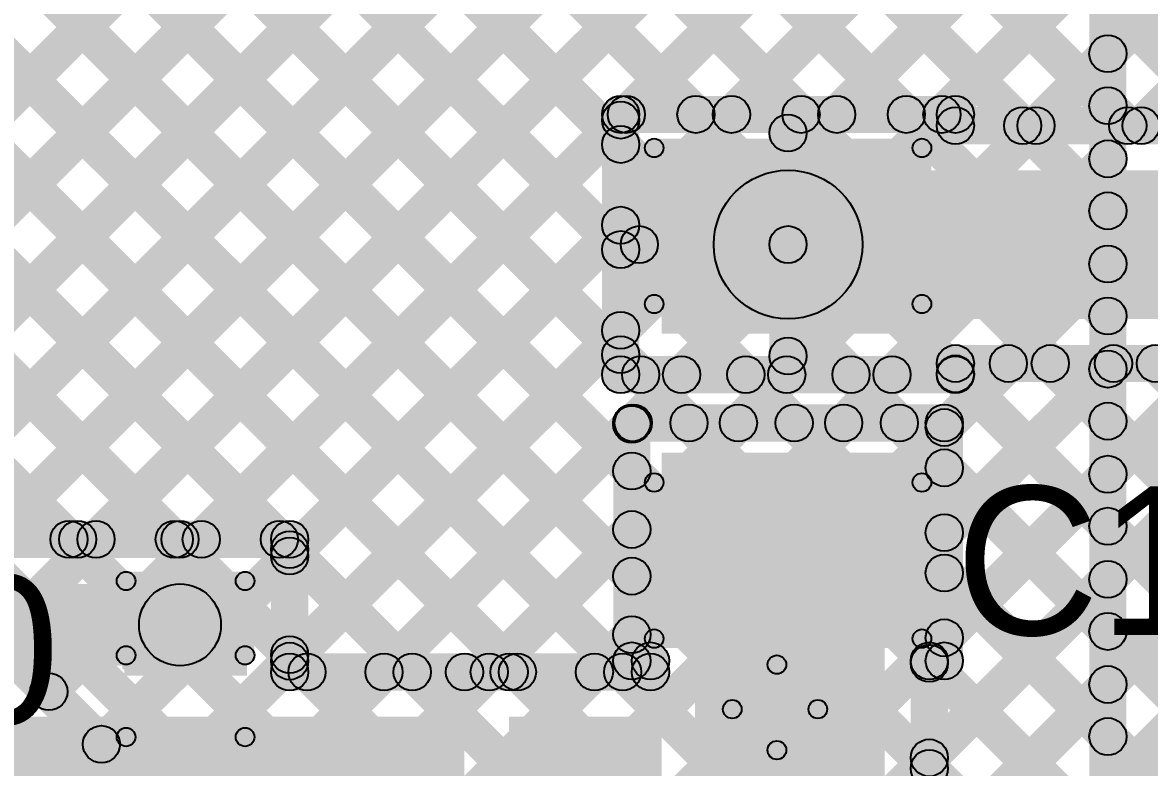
# Model space of a CAD drawing. Header units: millimetres. Extents: x -0.08 to 5.25, y -0.08 to 2.73.
# Drawn here: x 3.6492 to 3.9522, y 1.8856 to 2.086 of the extents above; entities that cross this region are included whole.
import ezdxf

# ---------------------------------------------------------------- set-up
doc = ezdxf.new("R2010")
doc.units = ezdxf.units.MM
doc.header["$MEASUREMENT"] = 0
for name, color, linetype in [('BottomLayer', 5, 'Continuous'), ('TopLayer', 1, 'Continuous'), ('TopOverlay', 2, 'Continuous'), ('TopPaste', 8, 'Continuous'), ('TopSolder', 216, 'Continuous')]:
    doc.layers.add(name, color=color, linetype=linetype)

# ---------------------------------------------------------------- blocks, each defined once
blk = doc.blocks.new('TCP1A105M8R_96')
at = {"layer": 'TopLayer'}
for points in [[(-0.06, 0.03), (-0.02, 0.03), (-0.02, -0.03), (-0.06, -0.03)], [(0.02, 0.03), (0.06, 0.03), (0.06, -0.03), (0.02, -0.03)]]:
    blk.add_hatch(color=1, dxfattribs=at).paths.add_polyline_path(points)
at = {"layer": 'TopOverlay'}
h = blk.add_hatch(color=2, dxfattribs=at)
edge = h.paths.add_edge_path()
edge.add_arc((-0.066, 0.036), 0.0025, 0, 360)
h = blk.add_hatch(color=2, dxfattribs=at)
edge = h.paths.add_edge_path()
edge.add_arc((-0.066, 0.036), 0.0025, 0, 360)
for points in [[(-0.066, 0.0335), (-0.066, 0.0385), (-0.024, 0.0385), (-0.024, 0.0335)], [(0.024, 0.0335), (0.024, 0.0385), (0.066, 0.0385), (0.066, 0.0335)], [(-0.0685, 0.036), (-0.0635, 0.036), (-0.0635, -0.036), (-0.0685, -0.036)], [(0.0635, 0.036), (0.0685, 0.036), (0.0685, -0.036), (0.0635, -0.036)], [(-0.0875, 0.015), (-0.0825, 0.015), (-0.0825, -0.008), (-0.0875, -0.008)], [(-0.096, 0.0005), (-0.096, 0.0055), (-0.073, 0.0055), (-0.073, 0.0005)], [(-0.066, -0.0385), (-0.066, -0.0335), (-0.024, -0.0335), (-0.024, -0.0385)], [(0.024, -0.0385), (0.024, -0.0335), (0.066, -0.0335), (0.066, -0.0385)]]:
    blk.add_hatch(color=2, dxfattribs=at).paths.add_polyline_path(points)
h = blk.add_hatch(color=2, dxfattribs=at)
edge = h.paths.add_edge_path()
edge.add_arc((-0.024, 0.036), 0.0025, 0, 360)
h = blk.add_hatch(color=2, dxfattribs=at)
edge = h.paths.add_edge_path()
edge.add_arc((0.024, 0.036), 0.0025, 0, 360)
h = blk.add_hatch(color=2, dxfattribs=at)
edge = h.paths.add_edge_path()
edge.add_arc((0.066, 0.036), 0.0025, 0, 360)
h = blk.add_hatch(color=2, dxfattribs=at)
edge = h.paths.add_edge_path()
edge.add_arc((0.066, 0.036), 0.0025, 0, 360)
h = blk.add_hatch(color=2, dxfattribs=at)
edge = h.paths.add_edge_path()
edge.add_arc((-0.085, 0.015), 0.0025, 0, 360)
h = blk.add_hatch(color=2, dxfattribs=at)
edge = h.paths.add_edge_path()
edge.add_arc((-0.096, 0.003), 0.0025, 0, 360)
h = blk.add_hatch(color=2, dxfattribs=at)
edge = h.paths.add_edge_path()
edge.add_arc((-0.073, 0.003), 0.0025, 0, 360)
h = blk.add_hatch(color=2, dxfattribs=at)
edge = h.paths.add_edge_path()
edge.add_arc((-0.085, -0.008), 0.0025, 0, 360)
h = blk.add_hatch(color=2, dxfattribs=at)
edge = h.paths.add_edge_path()
edge.add_arc((-0.066, -0.036), 0.0025, 0, 360)
h = blk.add_hatch(color=2, dxfattribs=at)
edge = h.paths.add_edge_path()
edge.add_arc((-0.066, -0.036), 0.0025, 0, 360)
h = blk.add_hatch(color=2, dxfattribs=at)
edge = h.paths.add_edge_path()
edge.add_arc((-0.024, -0.036), 0.0025, 0, 360)
h = blk.add_hatch(color=2, dxfattribs=at)
edge = h.paths.add_edge_path()
edge.add_arc((0.024, -0.036), 0.0025, 0, 360)
h = blk.add_hatch(color=2, dxfattribs=at)
edge = h.paths.add_edge_path()
edge.add_arc((0.066, -0.036), 0.0025, 0, 360)
h = blk.add_hatch(color=2, dxfattribs=at)
edge = h.paths.add_edge_path()
edge.add_arc((0.066, -0.036), 0.0025, 0, 360)
at = {"layer": 'TopPaste'}
for points in [[(-0.06, 0.03), (-0.02, 0.03), (-0.02, -0.03), (-0.06, -0.03)], [(0.02, 0.03), (0.06, 0.03), (0.06, -0.03), (0.02, -0.03)]]:
    blk.add_hatch(color=8, dxfattribs=at).paths.add_polyline_path(points)
at = {"layer": 'TopSolder'}
for points in [[(-0.064, 0.034), (-0.016, 0.034), (-0.016, -0.034), (-0.064, -0.034)], [(0.016, 0.034), (0.064, 0.034), (0.064, -0.034), (0.016, -0.034)]]:
    blk.add_hatch(color=216, dxfattribs=at).paths.add_polyline_path(points)
at = {"layer": 'TopOverlay'}
for centre in [(-0.066, 0.036), (-0.066, 0.036), (-0.024, 0.036), (0.024, 0.036), (0.066, 0.036), (0.066, 0.036), (-0.085, 0.015), (-0.096, 0.003), (-0.073, 0.003), (-0.085, -0.008), (-0.066, -0.036), (-0.066, -0.036), (-0.024, -0.036), (0.024, -0.036), (0.066, -0.036), (0.066, -0.036)]:
    blk.add_circle(centre, 0.0025, dxfattribs=at)
blk = doc.blocks.new('TCTU1D334M8R_97')
at = {"layer": 'TopLayer'}
for points in [[(-0.0275, -0.0125), (-0.0275, 0.0125), (-0.0095, 0.0125), (-0.0095, -0.0125)], [(0.0095, -0.0125), (0.0095, 0.0125), (0.0275, 0.0125), (0.0275, -0.0125)]]:
    blk.add_hatch(color=1, dxfattribs=at).paths.add_polyline_path(points)
at = {"layer": 'TopOverlay'}
h = blk.add_hatch(color=2, dxfattribs=at)
edge = h.paths.add_edge_path()
edge.add_arc((-0.031, 0.016), 0.0025, 0, 360)
h = blk.add_hatch(color=2, dxfattribs=at)
edge = h.paths.add_edge_path()
edge.add_arc((-0.031, 0.016), 0.0025, 0, 360)
for points in [[(-0.031, 0.0135), (-0.031, 0.0185), (-0.011, 0.0185), (-0.011, 0.0135)], [(0.011, 0.0135), (0.011, 0.0185), (0.031, 0.0185), (0.031, 0.0135)], [(-0.0335, 0.016), (-0.0285, 0.016), (-0.0285, -0.016), (-0.0335, -0.016)], [(0.0285, 0.016), (0.0335, 0.016), (0.0335, -0.016), (0.0285, -0.016)], [(-0.0475, 0.01), (-0.0425, 0.01), (-0.0425, -0.006), (-0.0475, -0.006)], [(-0.053, -0.0005), (-0.053, 0.0045), (-0.037, 0.0045), (-0.037, -0.0005)], [(-0.031, -0.0185), (-0.031, -0.0135), (-0.011, -0.0135), (-0.011, -0.0185)], [(0.011, -0.0185), (0.011, -0.0135), (0.031, -0.0135), (0.031, -0.0185)]]:
    blk.add_hatch(color=2, dxfattribs=at).paths.add_polyline_path(points)
h = blk.add_hatch(color=2, dxfattribs=at)
edge = h.paths.add_edge_path()
edge.add_arc((-0.011, 0.016), 0.0025, 0, 360)
h = blk.add_hatch(color=2, dxfattribs=at)
edge = h.paths.add_edge_path()
edge.add_arc((0.011, 0.016), 0.0025, 0, 360)
h = blk.add_hatch(color=2, dxfattribs=at)
edge = h.paths.add_edge_path()
edge.add_arc((0.031, 0.016), 0.0025, 0, 360)
h = blk.add_hatch(color=2, dxfattribs=at)
edge = h.paths.add_edge_path()
edge.add_arc((0.031, 0.016), 0.0025, 0, 360)
h = blk.add_hatch(color=2, dxfattribs=at)
edge = h.paths.add_edge_path()
edge.add_arc((-0.045, 0.01), 0.0025, 0, 360)
h = blk.add_hatch(color=2, dxfattribs=at)
edge = h.paths.add_edge_path()
edge.add_arc((-0.053, 0.002), 0.0025, 0, 360)
h = blk.add_hatch(color=2, dxfattribs=at)
edge = h.paths.add_edge_path()
edge.add_arc((-0.037, 0.002), 0.0025, 0, 360)
h = blk.add_hatch(color=2, dxfattribs=at)
edge = h.paths.add_edge_path()
edge.add_arc((-0.045, -0.006), 0.0025, 0, 360)
h = blk.add_hatch(color=2, dxfattribs=at)
edge = h.paths.add_edge_path()
edge.add_arc((-0.031, -0.016), 0.0025, 0, 360)
h = blk.add_hatch(color=2, dxfattribs=at)
edge = h.paths.add_edge_path()
edge.add_arc((-0.031, -0.016), 0.0025, 0, 360)
h = blk.add_hatch(color=2, dxfattribs=at)
edge = h.paths.add_edge_path()
edge.add_arc((-0.011, -0.016), 0.0025, 0, 360)
h = blk.add_hatch(color=2, dxfattribs=at)
edge = h.paths.add_edge_path()
edge.add_arc((0.011, -0.016), 0.0025, 0, 360)
h = blk.add_hatch(color=2, dxfattribs=at)
edge = h.paths.add_edge_path()
edge.add_arc((0.031, -0.016), 0.0025, 0, 360)
h = blk.add_hatch(color=2, dxfattribs=at)
edge = h.paths.add_edge_path()
edge.add_arc((0.031, -0.016), 0.0025, 0, 360)
at = {"layer": 'TopPaste'}
for points in [[(-0.0275, -0.0125), (-0.0275, 0.0125), (-0.0095, 0.0125), (-0.0095, -0.0125)], [(0.0095, -0.0125), (0.0095, 0.0125), (0.0275, 0.0125), (0.0275, -0.0125)]]:
    blk.add_hatch(color=8, dxfattribs=at).paths.add_polyline_path(points)
at = {"layer": 'TopSolder'}
for points in [[(-0.0315, -0.0165), (-0.0315, 0.0165), (-0.0055, 0.0165), (-0.0055, -0.0165)], [(0.0055, -0.0165), (0.0055, 0.0165), (0.0315, 0.0165), (0.0315, -0.0165)]]:
    blk.add_hatch(color=216, dxfattribs=at).paths.add_polyline_path(points)
at = {"layer": 'TopOverlay'}
for centre in [(-0.031, 0.016), (-0.031, 0.016), (-0.011, 0.016), (0.011, 0.016), (0.031, 0.016), (0.031, 0.016), (-0.045, 0.01), (-0.053, 0.002), (-0.037, 0.002), (-0.045, -0.006), (-0.031, -0.016), (-0.031, -0.016), (-0.011, -0.016), (0.011, -0.016), (0.031, -0.016), (0.031, -0.016)]:
    blk.add_circle(centre, 0.0025, dxfattribs=at)

msp = doc.modelspace()

# ---------------------------------------------------------------- hatches: boundary and pattern name
at = {"layer": 'BottomLayer'}
for points in [[(3.15948, 2.41384), (3.16655, 2.42091), (3.93692, 1.65054), (3.92985, 1.64346)], [(3.18776, 2.41384), (3.19483, 2.42091), (3.96521, 1.65054), (3.95814, 1.64346)], [(3.21605, 2.41384), (3.22312, 2.42091), (3.99349, 1.65054), (3.98642, 1.64346)], [(3.24433, 2.41384), (3.2514, 2.42091), (4.02178, 1.65054), (4.01471, 1.64346)], [(3.27262, 2.41384), (3.27969, 2.42091), (4.05006, 1.65054), (4.04299, 1.64346)], [(3.3009, 2.41384), (3.30797, 2.42091), (4.07835, 1.65054), (4.07127, 1.64346)], [(3.32918, 2.41384), (3.33625, 2.42091), (3.94454, 1.81263), (3.93746, 1.80556)], [(3.35747, 2.41384), (3.36454, 2.42091), (3.94454, 1.84091), (3.93746, 1.83384)], [(3.38575, 2.41384), (3.39282, 2.42091), (3.94454, 1.8692), (3.93746, 1.86213)], [(3.41404, 2.41384), (3.42111, 2.42091), (3.94454, 1.89748), (3.93746, 1.89041)], [(3.44232, 2.41384), (3.44939, 2.42091), (3.94454, 1.92577), (3.93746, 1.9187)], [(3.47061, 2.41384), (3.47768, 2.42091), (3.94454, 1.95405), (3.93746, 1.94698)], [(3.49889, 2.41384), (3.50596, 2.42091), (3.94454, 1.98234), (3.93746, 1.97526)], [(3.52717, 2.41384), (3.53424, 2.42091), (3.94454, 2.01062), (3.93746, 2.00355)], [(3.55546, 2.41384), (3.56253, 2.42091), (3.94454, 2.0389), (3.93746, 2.03183)], [(3.58374, 2.41384), (3.59081, 2.42091), (3.94454, 2.06719), (3.93746, 2.06012)], [(3.946, 1.80216), (3.936, 1.80216), (3.936, 2.39647), (3.946, 2.39647)], [(3.52805, 1.94046), (3.52097, 1.94754), (3.93746, 2.36403), (3.94454, 2.35695)], [(3.55633, 1.94046), (3.54926, 1.94754), (3.93746, 2.33574), (3.94454, 2.32867)], [(3.58461, 1.94046), (3.57754, 1.94754), (3.93746, 2.30746), (3.94454, 2.30039)], [(3.61263, 1.9402), (3.60556, 1.94727), (3.93746, 2.27917), (3.94454, 2.2721)], [(3.63149, 1.93077), (3.62442, 1.93784), (3.93746, 2.25089), (3.94454, 2.24382)], [(3.64563, 1.91663), (3.63856, 1.9237), (3.93746, 2.2226), (3.94454, 2.21553)], [(3.65977, 1.90248), (3.6527, 1.90956), (3.93746, 2.19432), (3.94454, 2.18725)], [(3.67391, 1.88834), (3.66684, 1.89541), (3.93746, 2.16604), (3.94454, 2.15896)], [(3.68805, 1.8742), (3.68098, 1.88127), (3.93746, 2.13775), (3.94454, 2.13068)], [(3.7022, 1.86006), (3.69513, 1.86713), (3.93746, 2.10947), (3.94454, 2.1024)], [(3.71634, 1.84592), (3.70927, 1.85299), (3.93746, 2.08118), (3.94454, 2.07411)], [(3.73048, 1.83177), (3.72341, 1.83884), (3.93746, 2.0529), (3.94454, 2.04583)], [(3.74462, 1.81763), (3.73755, 1.8247), (3.93746, 2.02461), (3.94454, 2.01754)], [(3.75877, 1.80349), (3.75169, 1.81056), (3.93746, 1.99633), (3.94454, 1.98926)], [(3.77291, 1.78935), (3.76584, 1.79642), (3.93746, 1.96805), (3.94454, 1.96097)], [(3.78705, 1.7752), (3.77998, 1.78228), (3.93746, 1.93976), (3.94454, 1.93269)], [(3.62412, 1.93106), (3.63119, 1.93814), (3.81693, 1.75239), (3.80986, 1.74532)], [(3.59086, 1.89786), (3.61914, 1.92614), (3.80914, 1.73614), (3.78086, 1.70786)], [(3.80119, 1.76106), (3.79412, 1.76813), (3.93746, 1.91148), (3.94454, 1.90441)]]:
    msp.add_hatch(color=5, dxfattribs=at).paths.add_polyline_path(points)
h = msp.add_hatch(color=5, dxfattribs=at)
edge = h.paths.add_edge_path()
edge.add_arc((3.941, 2.07765), 0.005, 0, 360)
h = msp.add_hatch(color=5, dxfattribs=at)
edge = h.paths.add_edge_path()
edge.add_arc((3.941, 2.06365), 0.005, 0, 360)
h = msp.add_hatch(color=5, dxfattribs=at)
edge = h.paths.add_edge_path()
edge.add_arc((3.941, 2.04936), 0.005, 0, 360)
h = msp.add_hatch(color=5, dxfattribs=at)
edge = h.paths.add_edge_path()
edge.add_arc((3.941, 2.03537), 0.005, 0, 360)
h = msp.add_hatch(color=5, dxfattribs=at)
edge = h.paths.add_edge_path()
edge.add_arc((3.941, 2.02108), 0.005, 0, 360)
h = msp.add_hatch(color=5, dxfattribs=at)
edge = h.paths.add_edge_path()
edge.add_arc((3.941, 2.00708), 0.005, 0, 360)
h = msp.add_hatch(color=5, dxfattribs=at)
edge = h.paths.add_edge_path()
edge.add_arc((3.941, 1.99279), 0.005, 0, 360)
h = msp.add_hatch(color=5, dxfattribs=at)
edge = h.paths.add_edge_path()
edge.add_arc((3.941, 1.9788), 0.005, 0, 360)
h = msp.add_hatch(color=5, dxfattribs=at)
edge = h.paths.add_edge_path()
edge.add_arc((3.941, 1.96451), 0.005, 0, 360)
h = msp.add_hatch(color=5, dxfattribs=at)
edge = h.paths.add_edge_path()
edge.add_arc((3.941, 1.95052), 0.005, 0, 360)
h = msp.add_hatch(color=5, dxfattribs=at)
edge = h.paths.add_edge_path()
edge.add_arc((3.941, 1.93623), 0.005, 0, 360)
h = msp.add_hatch(color=5, dxfattribs=at)
edge = h.paths.add_edge_path()
edge.add_arc((3.941, 1.92223), 0.005, 0, 360)
h = msp.add_hatch(color=5, dxfattribs=at)
edge = h.paths.add_edge_path()
edge.add_arc((3.941, 1.90794), 0.005, 0, 360)
h = msp.add_hatch(color=5, dxfattribs=at)
edge = h.paths.add_edge_path()
edge.add_arc((3.65624, 1.90602), 0.005, 0, 360)
h = msp.add_hatch(color=5, dxfattribs=at)
edge = h.paths.add_edge_path()
edge.add_arc((3.67038, 1.89188), 0.005, 0, 360)
h = msp.add_hatch(color=5, dxfattribs=at)
edge = h.paths.add_edge_path()
edge.add_arc((3.941, 1.89395), 0.005, 0, 360)
at = {"layer": 'TopLayer'}
for points in [[(3.13514, 2.46646), (3.14221, 2.47354), (3.66521, 1.95054), (3.65814, 1.94346)], [(3.16342, 2.46646), (3.17049, 2.47354), (3.69349, 1.95054), (3.68642, 1.94346)], [(3.19171, 2.46646), (3.19878, 2.47354), (3.72178, 1.95054), (3.71471, 1.94346)], [(3.21999, 2.46646), (3.22706, 2.47354), (3.78576, 1.91483), (3.77869, 1.90776)], [(3.24827, 2.46646), (3.25535, 2.47354), (3.81405, 1.91483), (3.80698, 1.90776)], [(3.27656, 2.46646), (3.28363, 2.47354), (3.81654, 1.94063), (3.80946, 1.93356)], [(3.30484, 2.46646), (3.31191, 2.47354), (3.81654, 1.96891), (3.80946, 1.96184)], [(3.33313, 2.46646), (3.3402, 2.47354), (3.81354, 2.0002), (3.80646, 1.99313)], [(3.36141, 2.46646), (3.36848, 2.47354), (3.81354, 2.02848), (3.80646, 2.02141)], [(3.3897, 2.46646), (3.39677, 2.47354), (3.81354, 2.05677), (3.80646, 2.0497)], [(3.41798, 2.46646), (3.42505, 2.47354), (3.83375, 2.06483), (3.82668, 2.05776)], [(3.44626, 2.46646), (3.45334, 2.47354), (3.86204, 2.06483), (3.85497, 2.05776)], [(3.47455, 2.46646), (3.48162, 2.47354), (3.89032, 2.06483), (3.88325, 2.05776)], [(3.50283, 2.46646), (3.5099, 2.47354), (3.92161, 2.06183), (3.91453, 2.05476)], [(3.53112, 2.46646), (3.53819, 2.47354), (3.94989, 2.06183), (3.94282, 2.05476)], [(3.5594, 2.46646), (3.56647, 2.47354), (3.97817, 2.06183), (3.9711, 2.05476)], [(3.58355, 1.99597), (3.57648, 2.00304), (4.04697, 2.47354), (4.05405, 2.46646)], [(3.5977, 1.98183), (3.59062, 1.9889), (4.07526, 2.47354), (4.08233, 2.46646)], [(3.61184, 1.96769), (3.60477, 1.97476), (4.10354, 2.47354), (4.11061, 2.46646)], [(3.62598, 1.95355), (3.61891, 1.96062), (4.13183, 2.47354), (4.1389, 2.46646)], [(3.64418, 1.94346), (3.63711, 1.95054), (4.16011, 2.47354), (4.16718, 2.46646)], [(3.67247, 1.94346), (3.6654, 1.95054), (4.1884, 2.47354), (4.19547, 2.46646)], [(3.81505, 2.05776), (3.80798, 2.06483), (4.21668, 2.47354), (4.22375, 2.46646)], [(3.84333, 2.05776), (3.83626, 2.06483), (4.24496, 2.47354), (4.25204, 2.46646)], [(3.87162, 2.05776), (3.86455, 2.06483), (4.27325, 2.47354), (4.28032, 2.46646)], [(3.8999, 2.05776), (3.89283, 2.06483), (4.30153, 2.47354), (4.3086, 2.46646)], [(3.92519, 2.05476), (3.91812, 2.06183), (4.32982, 2.47354), (4.33689, 2.46646)], [(3.95347, 2.05476), (3.9464, 2.06183), (4.3581, 2.47354), (4.36517, 2.46646)], [(3.81, 2.0563), (3.81, 2.0663), (3.9, 2.0663), (3.9, 2.0563)], [(3.70075, 1.94346), (3.69368, 1.95054), (3.80646, 2.06332), (3.81354, 2.05625)], [(3.815, 1.9913), (3.805, 1.9913), (3.805, 2.0613), (3.815, 2.0613)], [(3.9, 2.0533), (3.9, 2.0633), (4.2197, 2.0633), (4.2197, 2.0533)], [(3.86, 2.0263), (3.85, 2.0263), (3.85, 2.0563), (3.86, 2.0563)], [(3.855, 2.0063), (3.855, 2.0463), (4.2197, 2.0463), (4.2197, 2.0063)], [(3.72454, 1.93896), (3.71746, 1.94604), (3.80646, 2.03504), (3.81354, 2.02796)], [(3.815, 2.0213), (3.815, 2.0313), (3.855, 2.0313), (3.855, 2.0213)], [(3.86, 1.9963), (3.85, 1.9963), (3.85, 2.0263), (3.86, 2.0263)], [(3.72454, 1.91068), (3.71746, 1.91775), (3.80646, 2.00675), (3.81354, 1.99968)], [(3.80646, 1.99313), (3.81354, 2.0002), (3.8189, 1.99483), (3.81183, 1.98776)], [(3.89654, 1.82812), (3.88946, 1.83519), (4.05211, 1.99783), (4.05918, 1.99076)], [(3.89654, 1.85641), (3.88946, 1.86348), (4.02382, 1.99783), (4.03089, 1.99076)], [(3.89654, 1.88469), (3.88946, 1.89176), (3.99554, 1.99783), (4.00261, 1.99076)], [(3.90054, 1.94526), (3.89346, 1.95233), (3.93897, 1.99783), (3.94604, 1.99076)], [(3.90054, 1.91697), (3.89346, 1.92405), (3.96725, 1.99783), (3.97432, 1.99076)], [(3.90054, 1.97354), (3.89346, 1.98061), (3.91068, 1.99783), (3.91776, 1.99076)], [(3.9, 1.9893), (3.9, 1.9993), (4.20645, 1.9993), (4.20645, 1.9893)], [(3.92197, 1.99076), (3.92904, 1.99783), (4.24031, 1.68656), (4.23324, 1.67949)], [(3.95025, 1.99076), (3.95732, 1.99783), (4.25445, 1.70071), (4.24738, 1.69363)], [(3.8169, 1.97476), (3.80983, 1.98183), (3.82283, 1.99483), (3.8299, 1.98776)], [(3.81, 1.9863), (3.81, 1.9963), (3.9, 1.9963), (3.9, 1.9863)], [(3.81183, 1.98776), (3.8189, 1.99483), (3.8319, 1.98183), (3.82483, 1.97476)], [(3.84519, 1.97476), (3.83812, 1.98183), (3.85112, 1.99483), (3.85819, 1.98776)], [(3.84011, 1.98776), (3.84718, 1.99483), (3.86018, 1.98183), (3.85311, 1.97476)], [(3.87347, 1.97476), (3.8664, 1.98183), (3.8794, 1.99483), (3.88647, 1.98776)], [(3.8684, 1.98776), (3.87547, 1.99483), (3.88847, 1.98183), (3.8814, 1.97476)], [(3.89646, 1.98798), (3.90354, 1.99505), (4.21275, 1.68583), (4.20568, 1.67876)], [(3.813, 1.9733), (3.813, 1.9833), (3.897, 1.9833), (3.897, 1.9733)], [(3.7499, 1.90776), (3.74283, 1.91483), (3.80946, 1.98147), (3.81654, 1.9744)], [(3.818, 1.9143), (3.808, 1.9143), (3.808, 1.9783), (3.818, 1.9783)], [(3.902, 1.9143), (3.892, 1.9143), (3.892, 1.9783), (3.902, 1.9783)], [(3.89346, 1.9627), (3.90054, 1.96977), (4.18447, 1.68583), (4.1774, 1.67876)], [(3.83, 1.7483), (3.881, 1.7483), (3.881, 1.9653), (3.83, 1.9653)], [(3.63253, 1.942), (3.63253, 1.952), (3.664, 1.952), (3.664, 1.942)], [(3.664, 1.942), (3.664, 1.952), (3.6915, 1.952), (3.6915, 1.942)], [(3.664, 1.942), (3.664, 1.952), (3.6915, 1.952), (3.6915, 1.942)], [(3.6915, 1.942), (3.6915, 1.952), (3.721, 1.952), (3.721, 1.942)], [(3.77819, 1.90776), (3.77112, 1.91483), (3.80946, 1.95318), (3.81654, 1.94611)], [(3.71471, 1.94346), (3.72178, 1.95054), (3.72454, 1.94778), (3.71746, 1.94071)], [(3.726, 1.9113), (3.716, 1.9113), (3.716, 1.947), (3.726, 1.947)], [(3.71746, 1.94071), (3.72454, 1.94778), (3.75748, 1.91483), (3.75041, 1.90776)], [(3.89346, 1.93441), (3.90054, 1.94148), (4.15618, 1.68583), (4.14911, 1.67876)], [(3.623, 1.913), (3.623, 1.935), (3.6915, 1.935), (3.6915, 1.913)], [(3.676, 1.912), (3.709, 1.912), (3.709, 1.935), (3.676, 1.935)], [(3.80647, 1.90776), (3.7994, 1.91483), (3.80946, 1.9249), (3.81654, 1.91783)], [(3.71746, 1.91242), (3.72454, 1.91949), (3.72919, 1.91483), (3.72212, 1.90776)], [(3.813, 1.9093), (3.813, 1.9193), (3.818, 1.9193), (3.818, 1.9093)], [(3.893, 1.9093), (3.893, 1.9193), (3.897, 1.9193), (3.897, 1.9093)], [(3.721, 1.9063), (3.721, 1.9163), (3.768, 1.9163), (3.768, 1.9063)], [(3.768, 1.9063), (3.768, 1.9163), (3.78, 1.9163), (3.78, 1.9063)], [(3.768, 1.9063), (3.768, 1.9163), (3.78, 1.9163), (3.78, 1.9063)], [(3.78, 1.9063), (3.78, 1.9163), (3.818, 1.9163), (3.818, 1.9063)], [(3.88946, 1.91013), (3.89654, 1.9172), (3.9839, 1.82983), (3.97683, 1.82276)], [(3.898, 1.8263), (3.888, 1.8263), (3.888, 1.9143), (3.898, 1.9143)], [(3.593, 1.8213), (3.768, 1.8213), (3.768, 1.8993), (3.593, 1.8993)], [(3.78, 1.7483), (3.821, 1.7483), (3.821, 1.8993), (3.78, 1.8993)], [(3.88946, 1.88184), (3.89654, 1.88891), (3.95561, 1.82983), (3.94854, 1.82276)]]:
    msp.add_hatch(color=1, dxfattribs=at).paths.add_polyline_path(points)
h = msp.add_hatch(color=1, dxfattribs=at)
edge = h.paths.add_edge_path()
edge.add_arc((3.81, 2.0613), 0.005, 0, 360)
h = msp.add_hatch(color=1, dxfattribs=at)
edge = h.paths.add_edge_path()
edge.add_arc((3.81, 2.0613), 0.005, 0, 360)
h = msp.add_hatch(color=1, dxfattribs=at)
edge = h.paths.add_edge_path()
edge.add_arc((3.81, 2.05978), 0.005, 0, 360)
h = msp.add_hatch(color=1, dxfattribs=at)
edge = h.paths.add_edge_path()
edge.add_arc((3.81151, 2.0613), 0.005, 0, 360)
h = msp.add_hatch(color=1, dxfattribs=at)
edge = h.paths.add_edge_path()
edge.add_arc((3.83022, 2.0613), 0.005, 0, 360)
h = msp.add_hatch(color=1, dxfattribs=at)
edge = h.paths.add_edge_path()
edge.add_arc((3.8398, 2.0613), 0.005, 0, 360)
h = msp.add_hatch(color=1, dxfattribs=at)
edge = h.paths.add_edge_path()
edge.add_arc((3.8585, 2.0613), 0.005, 0, 360)
h = msp.add_hatch(color=1, dxfattribs=at)
edge = h.paths.add_edge_path()
edge.add_arc((3.86808, 2.0613), 0.005, 0, 360)
h = msp.add_hatch(color=1, dxfattribs=at)
edge = h.paths.add_edge_path()
edge.add_arc((3.88679, 2.0613), 0.005, 0, 360)
h = msp.add_hatch(color=1, dxfattribs=at)
edge = h.paths.add_edge_path()
edge.add_arc((3.89637, 2.0613), 0.005, 0, 360)
h = msp.add_hatch(color=1, dxfattribs=at)
edge = h.paths.add_edge_path()
edge.add_arc((3.9, 2.0613), 0.005, 0, 360)
h = msp.add_hatch(color=1, dxfattribs=at)
edge = h.paths.add_edge_path()
edge.add_arc((3.855, 2.0563), 0.005, 0, 360)
h = msp.add_hatch(color=1, dxfattribs=at)
edge = h.paths.add_edge_path()
edge.add_arc((3.9, 2.0583), 0.005, 0, 360)
h = msp.add_hatch(color=1, dxfattribs=at)
edge = h.paths.add_edge_path()
edge.add_arc((3.91807, 2.0583), 0.005, 0, 360)
h = msp.add_hatch(color=1, dxfattribs=at)
edge = h.paths.add_edge_path()
edge.add_arc((3.92165, 2.0583), 0.005, 0, 360)
h = msp.add_hatch(color=1, dxfattribs=at)
edge = h.paths.add_edge_path()
edge.add_arc((3.94635, 2.0583), 0.005, 0, 360)
h = msp.add_hatch(color=1, dxfattribs=at)
edge = h.paths.add_edge_path()
edge.add_arc((3.94994, 2.0583), 0.005, 0, 360)
h = msp.add_hatch(color=1, dxfattribs=at)
edge = h.paths.add_edge_path()
edge.add_arc((3.81, 2.05323), 0.005, 0, 360)
h = msp.add_hatch(color=1, dxfattribs=at)
edge = h.paths.add_edge_path()
edge.add_arc((3.855, 2.0263), 0.02, 0, 360)
h = msp.add_hatch(color=1, dxfattribs=at)
edge = h.paths.add_edge_path()
edge.add_arc((3.81, 2.0315), 0.005, 0, 360)
h = msp.add_hatch(color=1, dxfattribs=at)
edge = h.paths.add_edge_path()
edge.add_arc((3.815, 2.0263), 0.005, 0, 360)
h = msp.add_hatch(color=1, dxfattribs=at)
edge = h.paths.add_edge_path()
edge.add_arc((3.855, 2.0263), 0.005, 0, 360)
h = msp.add_hatch(color=1, dxfattribs=at)
edge = h.paths.add_edge_path()
edge.add_arc((3.855, 2.0263), 0.005, 0, 360)
h = msp.add_hatch(color=1, dxfattribs=at)
edge = h.paths.add_edge_path()
edge.add_arc((3.855, 2.0263), 0.005, 0, 360)
h = msp.add_hatch(color=1, dxfattribs=at)
edge = h.paths.add_edge_path()
edge.add_arc((3.81, 2.02495), 0.005, 0, 360)
h = msp.add_hatch(color=1, dxfattribs=at)
edge = h.paths.add_edge_path()
edge.add_arc((3.81, 2.00322), 0.005, 0, 360)
h = msp.add_hatch(color=1, dxfattribs=at)
edge = h.paths.add_edge_path()
edge.add_arc((3.81, 1.99666), 0.005, 0, 360)
h = msp.add_hatch(color=1, dxfattribs=at)
edge = h.paths.add_edge_path()
edge.add_arc((3.81, 1.99666), 0.005, 0, 360)
h = msp.add_hatch(color=1, dxfattribs=at)
edge = h.paths.add_edge_path()
edge.add_arc((3.855, 1.9963), 0.005, 0, 360)
h = msp.add_hatch(color=1, dxfattribs=at)
edge = h.paths.add_edge_path()
edge.add_arc((3.9, 1.9943), 0.005, 0, 360)
h = msp.add_hatch(color=1, dxfattribs=at)
edge = h.paths.add_edge_path()
edge.add_arc((3.91422, 1.9943), 0.005, 0, 360)
h = msp.add_hatch(color=1, dxfattribs=at)
edge = h.paths.add_edge_path()
edge.add_arc((3.9255, 1.9943), 0.005, 0, 360)
h = msp.add_hatch(color=1, dxfattribs=at)
edge = h.paths.add_edge_path()
edge.add_arc((3.9425, 1.9943), 0.005, 0, 360)
h = msp.add_hatch(color=1, dxfattribs=at)
edge = h.paths.add_edge_path()
edge.add_arc((3.95379, 1.9943), 0.005, 0, 360)
h = msp.add_hatch(color=1, dxfattribs=at)
edge = h.paths.add_edge_path()
edge.add_arc((3.81, 1.9913), 0.005, 0, 360)
h = msp.add_hatch(color=1, dxfattribs=at)
edge = h.paths.add_edge_path()
edge.add_arc((3.81, 1.9913), 0.005, 0, 360)
h = msp.add_hatch(color=1, dxfattribs=at)
edge = h.paths.add_edge_path()
edge.add_arc((3.81536, 1.9913), 0.005, 0, 360)
h = msp.add_hatch(color=1, dxfattribs=at)
edge = h.paths.add_edge_path()
edge.add_arc((3.81536, 1.9913), 0.005, 0, 360)
h = msp.add_hatch(color=1, dxfattribs=at)
edge = h.paths.add_edge_path()
edge.add_arc((3.82637, 1.9913), 0.005, 0, 360)
h = msp.add_hatch(color=1, dxfattribs=at)
edge = h.paths.add_edge_path()
edge.add_arc((3.84365, 1.9913), 0.005, 0, 360)
h = msp.add_hatch(color=1, dxfattribs=at)
edge = h.paths.add_edge_path()
edge.add_arc((3.85465, 1.9913), 0.005, 0, 360)
h = msp.add_hatch(color=1, dxfattribs=at)
edge = h.paths.add_edge_path()
edge.add_arc((3.87193, 1.9913), 0.005, 0, 360)
h = msp.add_hatch(color=1, dxfattribs=at)
edge = h.paths.add_edge_path()
edge.add_arc((3.88294, 1.9913), 0.005, 0, 360)
h = msp.add_hatch(color=1, dxfattribs=at)
edge = h.paths.add_edge_path()
edge.add_arc((3.9, 1.99152), 0.005, 0, 360)
h = msp.add_hatch(color=1, dxfattribs=at)
edge = h.paths.add_edge_path()
edge.add_arc((3.9, 1.9913), 0.005, 0, 360)
h = msp.add_hatch(color=1, dxfattribs=at)
edge = h.paths.add_edge_path()
edge.add_arc((3.813, 1.9783), 0.005, 0, 360)
h = msp.add_hatch(color=1, dxfattribs=at)
edge = h.paths.add_edge_path()
edge.add_arc((3.813, 1.9783), 0.005, 0, 360)
h = msp.add_hatch(color=1, dxfattribs=at)
edge = h.paths.add_edge_path()
edge.add_arc((3.813, 1.97793), 0.005, 0, 360)
h = msp.add_hatch(color=1, dxfattribs=at)
edge = h.paths.add_edge_path()
edge.add_arc((3.81337, 1.9783), 0.005, 0, 360)
h = msp.add_hatch(color=1, dxfattribs=at)
edge = h.paths.add_edge_path()
edge.add_arc((3.82836, 1.9783), 0.005, 0, 360)
h = msp.add_hatch(color=1, dxfattribs=at)
edge = h.paths.add_edge_path()
edge.add_arc((3.84165, 1.9783), 0.005, 0, 360)
h = msp.add_hatch(color=1, dxfattribs=at)
edge = h.paths.add_edge_path()
edge.add_arc((3.85665, 1.9783), 0.005, 0, 360)
h = msp.add_hatch(color=1, dxfattribs=at)
edge = h.paths.add_edge_path()
edge.add_arc((3.86994, 1.9783), 0.005, 0, 360)
h = msp.add_hatch(color=1, dxfattribs=at)
edge = h.paths.add_edge_path()
edge.add_arc((3.88493, 1.9783), 0.005, 0, 360)
h = msp.add_hatch(color=1, dxfattribs=at)
edge = h.paths.add_edge_path()
edge.add_arc((3.897, 1.9783), 0.005, 0, 360)
h = msp.add_hatch(color=1, dxfattribs=at)
edge = h.paths.add_edge_path()
edge.add_arc((3.897, 1.9783), 0.005, 0, 360)
h = msp.add_hatch(color=1, dxfattribs=at)
edge = h.paths.add_edge_path()
edge.add_arc((3.897, 1.97708), 0.005, 0, 360)
h = msp.add_hatch(color=1, dxfattribs=at)
edge = h.paths.add_edge_path()
edge.add_arc((3.813, 1.96538), 0.005, 0, 360)
h = msp.add_hatch(color=1, dxfattribs=at)
edge = h.paths.add_edge_path()
edge.add_arc((3.897, 1.96623), 0.005, 0, 360)
h = msp.add_hatch(color=1, dxfattribs=at)
edge = h.paths.add_edge_path()
edge.add_arc((3.813, 1.94965), 0.005, 0, 360)
h = msp.add_hatch(color=1, dxfattribs=at)
edge = h.paths.add_edge_path()
edge.add_arc((3.66167, 1.947), 0.005, 0, 360)
h = msp.add_hatch(color=1, dxfattribs=at)
edge = h.paths.add_edge_path()
edge.add_arc((3.664, 1.947), 0.005, 0, 360)
h = msp.add_hatch(color=1, dxfattribs=at)
edge = h.paths.add_edge_path()
edge.add_arc((3.664, 1.947), 0.005, 0, 360)
h = msp.add_hatch(color=1, dxfattribs=at)
edge = h.paths.add_edge_path()
edge.add_arc((3.664, 1.947), 0.005, 0, 360)
h = msp.add_hatch(color=1, dxfattribs=at)
edge = h.paths.add_edge_path()
edge.add_arc((3.66893, 1.947), 0.005, 0, 360)
h = msp.add_hatch(color=1, dxfattribs=at)
edge = h.paths.add_edge_path()
edge.add_arc((3.68996, 1.947), 0.005, 0, 360)
h = msp.add_hatch(color=1, dxfattribs=at)
edge = h.paths.add_edge_path()
edge.add_arc((3.6915, 1.947), 0.005, 0, 360)
h = msp.add_hatch(color=1, dxfattribs=at)
edge = h.paths.add_edge_path()
edge.add_arc((3.6915, 1.947), 0.005, 0, 360)
h = msp.add_hatch(color=1, dxfattribs=at)
edge = h.paths.add_edge_path()
edge.add_arc((3.6915, 1.947), 0.005, 0, 360)
h = msp.add_hatch(color=1, dxfattribs=at)
edge = h.paths.add_edge_path()
edge.add_arc((3.69722, 1.947), 0.005, 0, 360)
h = msp.add_hatch(color=1, dxfattribs=at)
edge = h.paths.add_edge_path()
edge.add_arc((3.71824, 1.947), 0.005, 0, 360)
h = msp.add_hatch(color=1, dxfattribs=at)
edge = h.paths.add_edge_path()
edge.add_arc((3.71824, 1.947), 0.005, 0, 360)
h = msp.add_hatch(color=1, dxfattribs=at)
edge = h.paths.add_edge_path()
edge.add_arc((3.721, 1.947), 0.005, 0, 360)
h = msp.add_hatch(color=1, dxfattribs=at)
edge = h.paths.add_edge_path()
edge.add_arc((3.721, 1.947), 0.005, 0, 360)
h = msp.add_hatch(color=1, dxfattribs=at)
edge = h.paths.add_edge_path()
edge.add_arc((3.897, 1.94879), 0.005, 0, 360)
h = msp.add_hatch(color=1, dxfattribs=at)
edge = h.paths.add_edge_path()
edge.add_arc((3.721, 1.94424), 0.005, 0, 360)
h = msp.add_hatch(color=1, dxfattribs=at)
edge = h.paths.add_edge_path()
edge.add_arc((3.721, 1.94424), 0.005, 0, 360)
h = msp.add_hatch(color=1, dxfattribs=at)
edge = h.paths.add_edge_path()
edge.add_arc((3.721, 1.9425), 0.005, 0, 360)
h = msp.add_hatch(color=1, dxfattribs=at)
edge = h.paths.add_edge_path()
edge.add_arc((3.897, 1.93795), 0.005, 0, 360)
h = msp.add_hatch(color=1, dxfattribs=at)
edge = h.paths.add_edge_path()
edge.add_arc((3.813, 1.93709), 0.005, 0, 360)
h = msp.add_hatch(color=1, dxfattribs=at)
edge = h.paths.add_edge_path()
edge.add_arc((3.6915, 1.924), 0.011, 0, 360)
h = msp.add_hatch(color=1, dxfattribs=at)
edge = h.paths.add_edge_path()
edge.add_arc((3.813, 1.92136), 0.005, 0, 360)
h = msp.add_hatch(color=1, dxfattribs=at)
edge = h.paths.add_edge_path()
edge.add_arc((3.897, 1.92051), 0.005, 0, 360)
h = msp.add_hatch(color=1, dxfattribs=at)
edge = h.paths.add_edge_path()
edge.add_arc((3.721, 1.91596), 0.005, 0, 360)
h = msp.add_hatch(color=1, dxfattribs=at)
edge = h.paths.add_edge_path()
edge.add_arc((3.721, 1.91422), 0.005, 0, 360)
h = msp.add_hatch(color=1, dxfattribs=at)
edge = h.paths.add_edge_path()
edge.add_arc((3.813, 1.9143), 0.005, 0, 360)
h = msp.add_hatch(color=1, dxfattribs=at)
edge = h.paths.add_edge_path()
edge.add_arc((3.813, 1.9143), 0.005, 0, 360)
h = msp.add_hatch(color=1, dxfattribs=at)
edge = h.paths.add_edge_path()
edge.add_arc((3.818, 1.9143), 0.005, 0, 360)
h = msp.add_hatch(color=1, dxfattribs=at)
edge = h.paths.add_edge_path()
edge.add_arc((3.893, 1.9143), 0.005, 0, 360)
h = msp.add_hatch(color=1, dxfattribs=at)
edge = h.paths.add_edge_path()
edge.add_arc((3.893, 1.9143), 0.005, 0, 360)
h = msp.add_hatch(color=1, dxfattribs=at)
edge = h.paths.add_edge_path()
edge.add_arc((3.893, 1.91366), 0.005, 0, 360)
h = msp.add_hatch(color=1, dxfattribs=at)
edge = h.paths.add_edge_path()
edge.add_arc((3.897, 1.9143), 0.005, 0, 360)
h = msp.add_hatch(color=1, dxfattribs=at)
edge = h.paths.add_edge_path()
edge.add_arc((3.897, 1.9143), 0.005, 0, 360)
h = msp.add_hatch(color=1, dxfattribs=at)
edge = h.paths.add_edge_path()
edge.add_arc((3.721, 1.9113), 0.005, 0, 360)
h = msp.add_hatch(color=1, dxfattribs=at)
edge = h.paths.add_edge_path()
edge.add_arc((3.721, 1.9113), 0.005, 0, 360)
h = msp.add_hatch(color=1, dxfattribs=at)
edge = h.paths.add_edge_path()
edge.add_arc((3.72566, 1.9113), 0.005, 0, 360)
h = msp.add_hatch(color=1, dxfattribs=at)
edge = h.paths.add_edge_path()
edge.add_arc((3.74637, 1.9113), 0.005, 0, 360)
h = msp.add_hatch(color=1, dxfattribs=at)
edge = h.paths.add_edge_path()
edge.add_arc((3.75394, 1.9113), 0.005, 0, 360)
h = msp.add_hatch(color=1, dxfattribs=at)
edge = h.paths.add_edge_path()
edge.add_arc((3.768, 1.9113), 0.005, 0, 360)
h = msp.add_hatch(color=1, dxfattribs=at)
edge = h.paths.add_edge_path()
edge.add_arc((3.768, 1.9113), 0.005, 0, 360)
h = msp.add_hatch(color=1, dxfattribs=at)
edge = h.paths.add_edge_path()
edge.add_arc((3.768, 1.9113), 0.005, 0, 360)
h = msp.add_hatch(color=1, dxfattribs=at)
edge = h.paths.add_edge_path()
edge.add_arc((3.77465, 1.9113), 0.005, 0, 360)
h = msp.add_hatch(color=1, dxfattribs=at)
edge = h.paths.add_edge_path()
edge.add_arc((3.78, 1.9113), 0.005, 0, 360)
h = msp.add_hatch(color=1, dxfattribs=at)
edge = h.paths.add_edge_path()
edge.add_arc((3.78, 1.9113), 0.005, 0, 360)
h = msp.add_hatch(color=1, dxfattribs=at)
edge = h.paths.add_edge_path()
edge.add_arc((3.78, 1.9113), 0.005, 0, 360)
h = msp.add_hatch(color=1, dxfattribs=at)
edge = h.paths.add_edge_path()
edge.add_arc((3.78223, 1.9113), 0.005, 0, 360)
h = msp.add_hatch(color=1, dxfattribs=at)
edge = h.paths.add_edge_path()
edge.add_arc((3.80294, 1.9113), 0.005, 0, 360)
h = msp.add_hatch(color=1, dxfattribs=at)
edge = h.paths.add_edge_path()
edge.add_arc((3.81051, 1.9113), 0.005, 0, 360)
h = msp.add_hatch(color=1, dxfattribs=at)
edge = h.paths.add_edge_path()
edge.add_arc((3.818, 1.9113), 0.005, 0, 360)
h = msp.add_hatch(color=1, dxfattribs=at)
edge = h.paths.add_edge_path()
edge.add_arc((3.893, 1.88823), 0.005, 0, 360)
h = msp.add_hatch(color=1, dxfattribs=at)
edge = h.paths.add_edge_path()
edge.add_arc((3.893, 1.88538), 0.005, 0, 360)

# ---------------------------------------------------------------- linework, layer by layer
at = {"layer": 'BottomLayer'}
for centre in [(3.941, 2.07765), (3.941, 2.06365), (3.941, 2.04936), (3.941, 2.03537), (3.941, 2.02108), (3.941, 2.00708), (3.941, 1.99279), (3.941, 1.9788), (3.941, 1.96451), (3.941, 1.95052), (3.941, 1.93623), (3.941, 1.92223), (3.941, 1.90794), (3.65624, 1.90602), (3.67038, 1.89188), (3.941, 1.89395)]:
    msp.add_circle(centre, 0.005, dxfattribs=at)
at = {"layer": 'TopLayer'}
for centre, radius in [((3.81, 2.0613), 0.005), ((3.81, 2.0613), 0.005), ((3.81, 2.05978), 0.005), ((3.81151, 2.0613), 0.005), ((3.83022, 2.0613), 0.005), ((3.8398, 2.0613), 0.005), ((3.8585, 2.0613), 0.005), ((3.86808, 2.0613), 0.005), ((3.88679, 2.0613), 0.005), ((3.89637, 2.0613), 0.005), ((3.9, 2.0613), 0.005), ((3.855, 2.0563), 0.005), ((3.9, 2.0583), 0.005), ((3.91807, 2.0583), 0.005), ((3.92165, 2.0583), 0.005), ((3.94635, 2.0583), 0.005), ((3.94994, 2.0583), 0.005), ((3.81, 2.05323), 0.005), ((3.855, 2.0263), 0.02), ((3.81, 2.0315), 0.005), ((3.815, 2.0263), 0.005), ((3.855, 2.0263), 0.005), ((3.855, 2.0263), 0.005), ((3.855, 2.0263), 0.005), ((3.81, 2.02495), 0.005), ((3.81, 2.00322), 0.005), ((3.81, 1.99666), 0.005), ((3.81, 1.99666), 0.005), ((3.855, 1.9963), 0.005), ((3.9, 1.9943), 0.005), ((3.91422, 1.9943), 0.005), ((3.9255, 1.9943), 0.005), ((3.9425, 1.9943), 0.005), ((3.95379, 1.9943), 0.005), ((3.81, 1.9913), 0.005), ((3.81, 1.9913), 0.005), ((3.81536, 1.9913), 0.005), ((3.81536, 1.9913), 0.005), ((3.82637, 1.9913), 0.005), ((3.84365, 1.9913), 0.005), ((3.85465, 1.9913), 0.005), ((3.87193, 1.9913), 0.005), ((3.88294, 1.9913), 0.005), ((3.9, 1.99152), 0.005), ((3.9, 1.9913), 0.005), ((3.813, 1.9783), 0.005), ((3.813, 1.9783), 0.005), ((3.813, 1.97793), 0.005), ((3.81337, 1.9783), 0.005), ((3.82836, 1.9783), 0.005), ((3.84165, 1.9783), 0.005), ((3.85665, 1.9783), 0.005), ((3.86994, 1.9783), 0.005), ((3.88493, 1.9783), 0.005), ((3.897, 1.9783), 0.005), ((3.897, 1.9783), 0.005), ((3.897, 1.97708), 0.005), ((3.813, 1.96538), 0.005), ((3.897, 1.96623), 0.005), ((3.813, 1.94965), 0.005), ((3.66167, 1.947), 0.005), ((3.664, 1.947), 0.005), ((3.664, 1.947), 0.005), ((3.664, 1.947), 0.005), ((3.66893, 1.947), 0.005), ((3.68996, 1.947), 0.005), ((3.6915, 1.947), 0.005), ((3.6915, 1.947), 0.005), ((3.6915, 1.947), 0.005), ((3.69722, 1.947), 0.005), ((3.71824, 1.947), 0.005), ((3.71824, 1.947), 0.005), ((3.721, 1.947), 0.005), ((3.721, 1.947), 0.005), ((3.897, 1.94879), 0.005), ((3.721, 1.94424), 0.005), ((3.721, 1.94424), 0.005), ((3.721, 1.9425), 0.005), ((3.897, 1.93795), 0.005), ((3.813, 1.93709), 0.005), ((3.6915, 1.924), 0.011), ((3.813, 1.92136), 0.005), ((3.897, 1.92051), 0.005), ((3.721, 1.91596), 0.005), ((3.721, 1.91422), 0.005), ((3.813, 1.9143), 0.005), ((3.813, 1.9143), 0.005), ((3.818, 1.9143), 0.005), ((3.893, 1.9143), 0.005), ((3.893, 1.9143), 0.005), ((3.893, 1.91366), 0.005), ((3.897, 1.9143), 0.005), ((3.897, 1.9143), 0.005), ((3.721, 1.9113), 0.005), ((3.721, 1.9113), 0.005), ((3.72566, 1.9113), 0.005), ((3.74637, 1.9113), 0.005), ((3.75394, 1.9113), 0.005), ((3.768, 1.9113), 0.005), ((3.768, 1.9113), 0.005), ((3.768, 1.9113), 0.005), ((3.77465, 1.9113), 0.005), ((3.78, 1.9113), 0.005), ((3.78, 1.9113), 0.005), ((3.78, 1.9113), 0.005), ((3.78223, 1.9113), 0.005), ((3.80294, 1.9113), 0.005), ((3.81051, 1.9113), 0.005), ((3.818, 1.9113), 0.005), ((3.893, 1.88823), 0.005), ((3.893, 1.88538), 0.005)]:
    msp.add_circle(centre, radius, dxfattribs=at)

# ---------------------------------------------------------------- block references
at = {"rotation": 90}
for name, p in [('TCP1A105M8R_96', (3.855, 1.9863)), ('TCTU1D334M8R_97', (3.693, 1.9048))]:
    msp.add_blockref(name, p, dxfattribs=at)

# ---------------------------------------------------------------- texts
at = {"layer": 'TopOverlay'}
for s, p in [('C19', (3.9, 1.9213)), ('C50', (3.561, 1.8973))]:
    msp.add_text(s, height=0.04, dxfattribs=at).set_placement(p)

doc.saveas('drawing.dxf')
